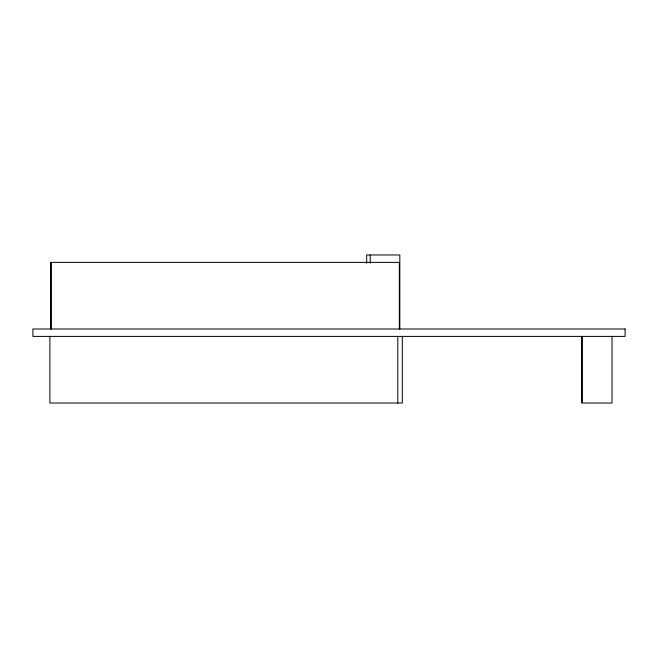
<?xml version="1.0" encoding="UTF-8"?>
<svg xmlns="http://www.w3.org/2000/svg" width="658" height="658" viewBox="0 0 658 658"><rect width="100%" height="100%" fill="white"/><g stroke="black" fill="none" stroke-linecap="round" stroke-linejoin="round"><path stroke-width="0.99" d="M612.03 336.403L612.03 403.025L582.42 403.025L582.42 336.403M581.491 336.403L581.491 403.025M402.318 336.403L402.318 403.025L49.885 403.025L49.885 336.403M399.817 329L399.817 254.975L366.671 254.975L366.671 263.2M399.332 329L399.332 262.377L50.526 262.377L50.526 329M397.802 336.403L397.802 403.025M370.207 254.975L370.207 263.2M51.414 262.377L51.414 329M625.1 329L32.9 329L32.9 336.403L625.1 336.403L625.1 329"/></g></svg>
